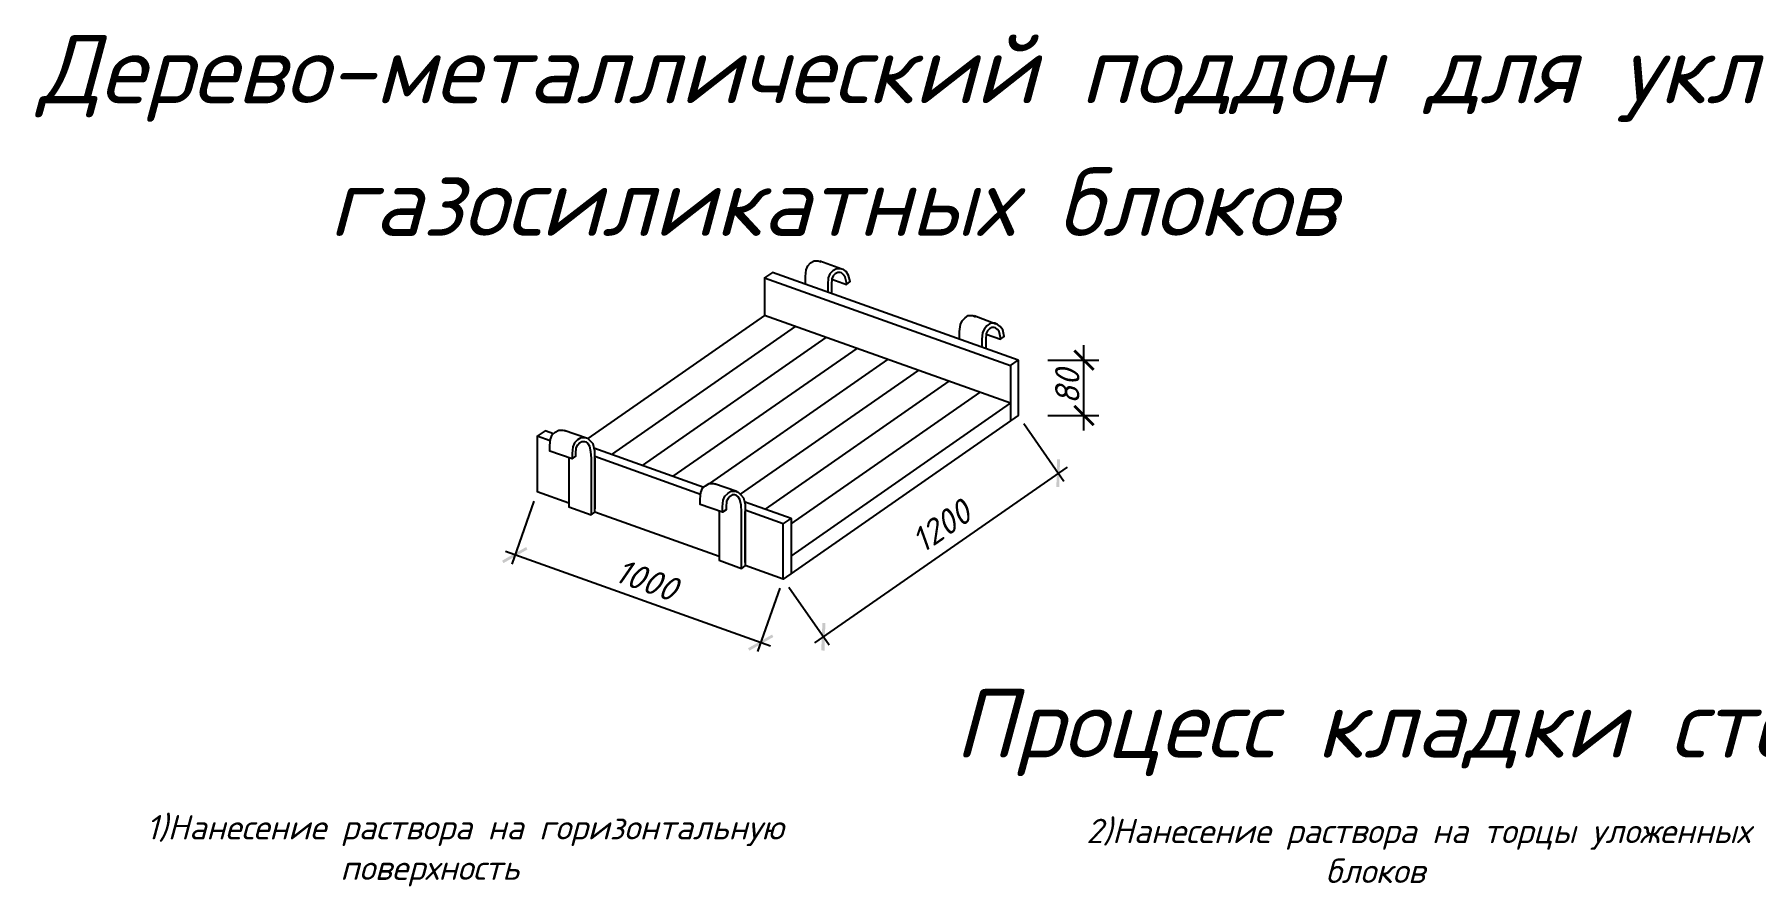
# Model space of a CAD drawing. Header units: millimetres. Extents: x 2279 to 5236, y 896 to 2828.
# Drawn here: x 3662.8 to 3839.2, y 1477.7 to 1565 of the extents above; entities that cross this region are included whole.
import ezdxf

# ---------------------------------------------------------------- set-up
doc = ezdxf.new("R2010")
doc.units = ezdxf.units.MM
for name, color, linetype in [('PDF _!!ТОНКАЯ', 7, 'Continuous'), ('PDF _0', 7, 'Continuous'), ('PDF _Текст', 7, 'Continuous')]:
    doc.layers.add(name, color=color, linetype=linetype)
doc.styles.add('PDF ISOCPEUR Italic', font='isocpeui.ttf')

msp = doc.modelspace()

# ---------------------------------------------------------------- linework, layer by layer
at = {"layer": 'PDF _!!ТОНКАЯ', "lineweight": 25}
for points in [[(3741.85, 1539.41), (3741.85, 1540.21), (3741.93, 1540.89), (3742.1, 1541.31), (3742.36, 1541.61), (3742.74, 1541.82), (3743.16, 1541.82), (3743.46, 1541.73)], [(3745.57, 1540.97), (3743.33, 1541.78)], [(3763.65, 1531.66), (3738.46, 1540.63), (3737.66, 1540.08), (3737.66, 1536.23), (3719.54, 1523.62)], [(3737.66, 1540.08), (3762.85, 1531.11), (3763.65, 1531.66), (3763.65, 1525.99), (3739.56, 1509.22), (3739.56, 1514.89), (3740.37, 1515.45), (3740.37, 1509.77)], [(3744.56, 1539.96), (3746.04, 1539.41), (3746.42, 1539.7), (3746.25, 1540.34), (3746, 1540.72), (3745.74, 1540.93), (3745.45, 1541.02), (3745.02, 1541.02), (3744.64, 1540.8), (3744.35, 1540.51), (3744.18, 1540.08), (3744.13, 1539.41), (3744.13, 1538.86), (3744.13, 1538.6)], [(3746.04, 1539.41), (3746.04, 1539.62), (3745.91, 1540.17), (3745.7, 1540.42), (3745.53, 1540.59), (3745.4, 1540.63), (3745.15, 1540.63), (3744.9, 1540.51), (3744.68, 1540.3), (3744.56, 1540), (3744.51, 1539.41), (3744.51, 1538.48)], [(3740.37, 1511.59), (3762.85, 1527.26), (3737.66, 1536.23)], [(3757.64, 1533.82), (3757.64, 1534.58), (3757.72, 1535.3), (3757.89, 1535.68), (3758.19, 1535.98), (3758.53, 1536.23), (3758.99, 1536.23), (3759.25, 1536.1)], [(3761.36, 1535.34), (3759.12, 1536.19)], [(3721.99, 1522.01), (3740.83, 1535.09)], [(3760.35, 1534.33), (3761.83, 1533.82), (3762.21, 1534.07), (3762.08, 1534.75), (3761.79, 1535.09), (3761.53, 1535.3), (3761.24, 1535.43), (3760.81, 1535.43), (3760.43, 1535.17), (3760.18, 1534.88), (3759.97, 1534.5), (3759.92, 1533.78), (3759.92, 1533.23), (3759.92, 1533.01)], [(3761.83, 1533.82), (3761.83, 1533.99), (3761.7, 1534.58), (3761.53, 1534.79), (3761.32, 1534.96), (3761.19, 1535), (3760.94, 1535), (3760.69, 1534.88), (3760.48, 1534.67), (3760.35, 1534.37), (3760.31, 1533.78), (3760.31, 1532.84)], [(3725.13, 1520.86), (3743.96, 1533.99)], [(3728.3, 1519.76), (3747.14, 1532.84)], [(3770.38, 1524.46), (3770.38, 1533.18)], [(3732.03, 1519.04), (3750.27, 1531.74)], [(3762.85, 1531.11), (3762.85, 1525.44)], [(3766.66, 1531.66), (3771.91, 1531.66)], [(3735.2, 1517.94), (3753.41, 1530.6)], [(3737.74, 1516.38), (3756.58, 1529.5)], [(3740.37, 1514.89), (3759.71, 1528.36)], [(3766.66, 1525.99), (3771.91, 1525.99)], [(3716.02, 1524.12), (3715.18, 1524.42), (3714.37, 1523.87), (3714.37, 1520.02), (3714.37, 1518.2), (3717.59, 1517.05)], [(3715.68, 1523.4), (3714.37, 1523.87)], [(3717.93, 1521.54), (3715.64, 1522.35), (3715.64, 1522.9), (3715.73, 1523.57), (3715.9, 1524), (3716.19, 1524.29), (3716.57, 1524.5), (3717, 1524.5), (3717.25, 1524.42)], [(3719.41, 1523.66), (3717.12, 1524.46)], [(3720.26, 1521.58), (3720.26, 1522.35), (3720.09, 1523.07), (3719.79, 1523.4), (3719.54, 1523.62), (3719.28, 1523.7), (3718.82, 1523.7), (3718.48, 1523.49), (3718.18, 1523.19), (3718.01, 1522.77), (3717.93, 1522.09), (3717.93, 1521.54), (3718.31, 1521.84), (3718.31, 1522.09), (3718.35, 1522.68), (3718.52, 1522.98), (3718.69, 1523.19), (3718.94, 1523.32), (3719.2, 1523.32), (3719.33, 1523.28), (3719.54, 1523.11), (3719.71, 1522.85), (3719.83, 1522.3), (3719.88, 1521.58), (3719.88, 1515.83)], [(3764.2, 1525.18), (3768.31, 1519.26)], [(3731.43, 1518.62), (3720.17, 1522.64)], [(3717.59, 1521.67), (3717.59, 1516.63), (3719.88, 1515.83), (3720.26, 1516.08), (3720.26, 1521.63), (3720.26, 1516.42)], [(3731.09, 1517.9), (3720.26, 1521.8)], [(3768.65, 1520.69), (3742.78, 1502.7)], [(3733.34, 1516.08), (3731.05, 1516.88), (3731.05, 1517.43), (3731.14, 1518.11), (3731.31, 1518.54), (3731.6, 1518.79), (3731.98, 1519.04), (3732.41, 1519.04), (3732.66, 1518.96)], [(3734.82, 1518.2), (3732.53, 1519)], [(3714.03, 1517.22), (3711.75, 1510.75)], [(3739.56, 1509.22), (3735.67, 1510.62), (3735.29, 1510.32), (3735.29, 1516.12), (3735.24, 1516.8), (3735.12, 1517.39), (3734.95, 1517.65), (3734.74, 1517.82), (3734.61, 1517.86), (3734.35, 1517.86), (3734.1, 1517.69), (3733.93, 1517.48), (3733.76, 1517.22), (3733.72, 1516.59), (3733.72, 1516.33), (3733.34, 1516.08), (3733.34, 1516.63), (3733.42, 1517.31), (3733.59, 1517.73), (3733.89, 1517.99), (3734.23, 1518.24), (3734.69, 1518.24), (3734.95, 1518.15), (3735.2, 1517.9), (3735.5, 1517.56), (3735.67, 1516.88), (3735.67, 1516.12)], [(3740.37, 1515.45), (3735.58, 1517.14)], [(3733, 1511.55), (3720.26, 1516.08)], [(3733, 1516.16), (3733, 1511.17), (3735.29, 1510.32)], [(3739.56, 1514.89), (3735.67, 1516.29)], [(3735.67, 1510.92), (3735.67, 1516.16), (3735.67, 1510.62)], [(3738.25, 1502.36), (3711.11, 1512.06)], [(3739.22, 1508.29), (3736.94, 1501.81)], [(3740.15, 1508.42), (3744.26, 1502.49)]]:
    msp.add_lwpolyline(points, dxfattribs=at)
at = {"layer": 'PDF _!!ТОНКАЯ', "transparency": 33554559}
for points in [[(3767.55, 1518.66), (3767.84, 1518.66), (3767.63, 1521.5)], [(3767.84, 1518.66), (3767.63, 1521.5), (3767.93, 1521.5)], [(3710.77, 1511.13), (3710.9, 1510.87), (3713.23, 1512.52)], [(3710.9, 1510.87), (3713.23, 1512.52), (3713.36, 1512.27)], [(3743.46, 1501.94), (3743.8, 1501.9), (3743.58, 1504.73)], [(3743.8, 1501.9), (3743.58, 1504.73), (3743.88, 1504.73)], [(3735.96, 1502.15), (3736.09, 1501.9), (3738.42, 1503.55)], [(3736.09, 1501.9), (3738.42, 1503.55), (3738.55, 1503.3)]]:
    msp.add_solid(points, dxfattribs=at)
at = {"layer": 'PDF _0', "transparency": 33554559}
for points in [[(3771.48, 1530.77), (3769.28, 1532.55), (3769.49, 1532.76)], [(3771.27, 1530.56), (3771.48, 1530.77), (3769.28, 1532.55)], [(3769.49, 1527.09), (3769.28, 1526.88), (3771.48, 1525.1)], [(3769.28, 1526.88), (3771.48, 1525.1), (3771.27, 1524.89)]]:
    msp.add_solid(points, dxfattribs=at)

# ---------------------------------------------------------------- texts
at = {"layer": 'PDF _Текст', "attachment_point": 7, "style": 'PDF ISOCPEUR Italic'}
for s, insert, char_height in [('Дерево-металлический поддон для укладки', (3663.23, 1556.06), 6.9997), ('газосиликатных блоков', (3693.04, 1544.38), 6.9997), ('Процесс кладки стен из газосиликатных блоков', (3757.1, 1489.05), 6.9997), ('1)Нанесение раствора на горизонтальную', (3674.3, 1481.89), 2.4999), ('2)Нанесение раствора на торцы уложенных', (3770.61, 1481.51), 2.4999), ('поверхность', (3694.19, 1477.75), 2.4999), ('блоков', (3795.12, 1478.11), 2.5)]:
    msp.add_mtext(s, dxfattribs=dict(at, insert=insert, char_height=char_height))
at = {"layer": 'PDF _Текст', "char_height": 2.5, "attachment_point": 7, "style": 'PDF ISOCPEUR Italic'}
for s, insert, rotation in [('80', (3769.92, 1527.13), 90), ('1200', (3753.83, 1511.8), 34.6673), ('1000', (3722.12, 1509.05), 340.318)]:
    msp.add_mtext(s, dxfattribs=dict(at, insert=insert, rotation=rotation))

doc.saveas('drawing.dxf')
